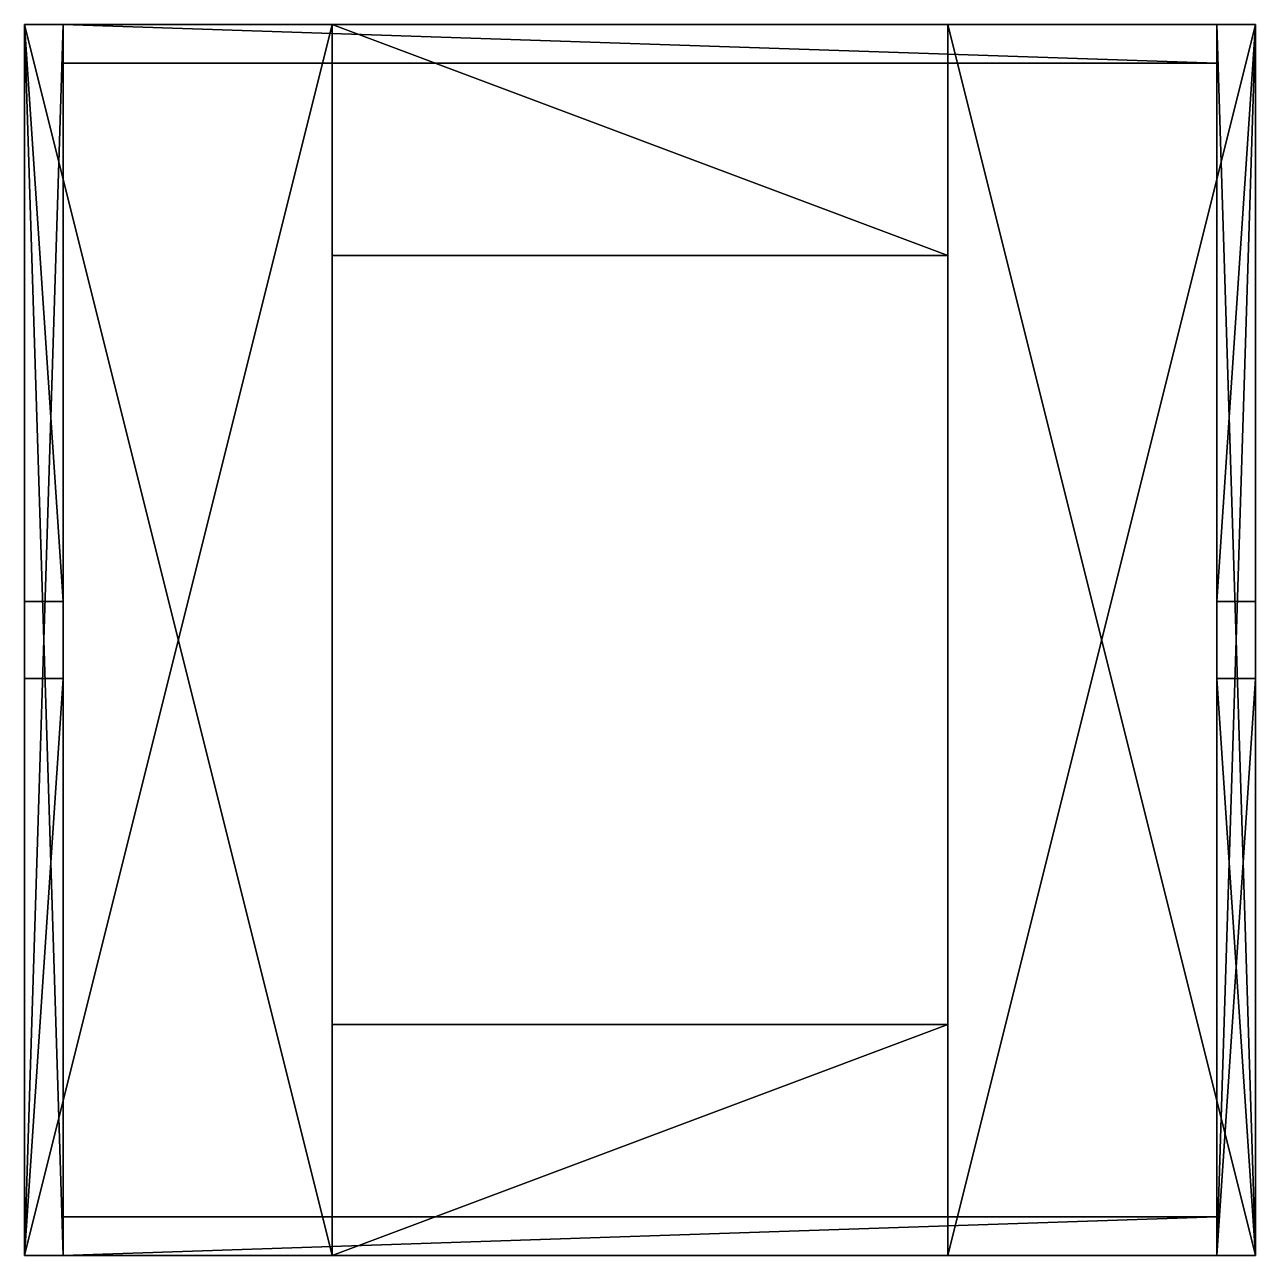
# Model space of a CAD drawing. Extents: x -512 to 512, y -512 to 512.
import ezdxf

# ---------------------------------------------------------------- set-up
doc = ezdxf.new("R2010")
doc.units = 0

msp = doc.modelspace()

# ---------------------------------------------------------------- meshes
at = {"layer": 'OBJECT000', "color": 50}
mesh = msp.add_polyface(dxfattribs=at)
corners = [(-512, 512, -512), (-512, -512, -512), (-256, -512, -512), (-256, 512, -512), (-512, -512, -480), (-512, 512, -480), (-256, 512, -480), (-256, -512, -480)]
mesh.append_faces([[corners[k] for k in face] for face in [(1, 3, 0), (1, 5, 4), (0, 6, 5), (1, 7, 2), (5, 7, 4), (3, 7, 6)]], dxfattribs={"vtx0": -1})
mesh.append_faces([[corners[k] for k in face] for face in [(1, 2, 3), (1, 0, 5), (0, 3, 6), (1, 4, 7), (5, 6, 7), (3, 2, 7)]], dxfattribs={"vtx2": -1})
at = {"layer": 'OBJECT001', "color": 50}
mesh = msp.add_polyface(dxfattribs=at)
corners = [(256, -512, -512), (512, -512, -512), (512, 512, -512), (256, 512, -512), (512, 512, -480), (512, -512, -480), (256, 512, -480), (256, -512, -480)]
mesh.append_faces([[corners[k] for k in face] for face in [(1, 3, 0), (2, 5, 4), (2, 6, 3), (1, 7, 5), (4, 7, 6), (0, 6, 7)]], dxfattribs={"vtx0": -1})
mesh.append_faces([[corners[k] for k in face] for face in [(1, 2, 3), (2, 1, 5), (2, 4, 6), (1, 0, 7), (4, 5, 7), (0, 3, 6)]], dxfattribs={"vtx2": -1})
at = {"layer": 'OBJECT002', "color": 50}
mesh = msp.add_polyface(dxfattribs=at)
corners = [(256, 512, -512), (-256, 512, -512), (-256, 320, -512), (256, 320, -512), (256, 512, -480), (-256, 512, -480), (-256, 320, -480), (256, 320, -480)]
mesh.append_faces([[corners[k] for k in face] for face in [(1, 3, 0), (0, 5, 1), (5, 7, 6), (1, 6, 2), (0, 7, 4), (2, 7, 3)]], dxfattribs={"vtx0": -1})
mesh.append_faces([[corners[k] for k in face] for face in [(1, 2, 3), (0, 4, 5), (5, 4, 7), (1, 5, 6), (0, 3, 7), (2, 6, 7)]], dxfattribs={"vtx2": -1})
at = {"layer": 'OBJECT003', "color": 50}
mesh = msp.add_polyface(dxfattribs=at)
corners = [(-256, -320, -512), (-256, -512, -512), (256, -512, -512), (256, -320, -512), (-256, -512, -480), (256, -512, -480), (-256, -320, -480), (256, -320, -480)]
mesh.append_faces([[corners[k] for k in face] for face in [(1, 3, 0), (1, 5, 2), (4, 7, 5), (1, 6, 4), (2, 7, 3), (3, 6, 0)]], dxfattribs={"vtx0": -1})
mesh.append_faces([[corners[k] for k in face] for face in [(1, 2, 3), (1, 4, 5), (4, 6, 7), (1, 0, 6), (2, 5, 7), (3, 7, 6)]], dxfattribs={"vtx2": -1})
at = {"layer": 'OBJECT004', "color": 50}
mesh = msp.add_polyface(dxfattribs=at)
corners = [(480, -512, -480), (-480, -512, -480), (-480, -512, -32), (480, -512, -32), (-480, -480, -32), (480, -480, -32), (-480, -480, -480), (480, -480, -480)]
mesh.append_faces([[corners[k] for k in face] for face in [(1, 3, 0), (2, 5, 3), (1, 7, 6), (1, 4, 2), (0, 5, 7), (7, 4, 6)]], dxfattribs={"vtx0": -1})
mesh.append_faces([[corners[k] for k in face] for face in [(1, 2, 3), (2, 4, 5), (1, 0, 7), (1, 6, 4), (0, 3, 5), (7, 5, 4)]], dxfattribs={"vtx2": -1})
at = {"layer": 'OBJECT005', "color": 50}
mesh = msp.add_polyface(dxfattribs=at)
corners = [(-480, 512, -480), (480, 512, -480), (480, 512, -32), (-480, 512, -32), (-480, 480, -32), (480, 480, -32), (-480, 480, -480), (480, 480, -480)]
mesh.append_faces([[corners[k] for k in face] for face in [(1, 3, 0), (3, 5, 4), (0, 7, 1), (0, 4, 6), (1, 5, 2), (6, 5, 7)]], dxfattribs={"vtx0": -1})
mesh.append_faces([[corners[k] for k in face] for face in [(1, 2, 3), (3, 2, 5), (0, 6, 7), (0, 3, 4), (1, 7, 5), (6, 4, 5)]], dxfattribs={"vtx2": -1})
at = {"layer": 'OBJECT006', "color": 50}
mesh = msp.add_polyface(dxfattribs=at)
corners = [(512, 512, -32), (512, 512, -384), (512, -512, -384), (512, -512, -32), (480, 512, -32), (480, 512, -384), (480, -512, -384), (480, -512, -32)]
mesh.append_faces([[corners[k] for k in face] for face in [(1, 3, 0), (0, 5, 1), (2, 7, 3), (0, 7, 4), (6, 4, 7), (2, 5, 6)]], dxfattribs={"vtx0": -1})
mesh.append_faces([[corners[k] for k in face] for face in [(1, 2, 3), (0, 4, 5), (2, 6, 7), (0, 3, 7), (6, 5, 4), (2, 1, 5)]], dxfattribs={"vtx2": -1})
at = {"layer": 'OBJECT007', "color": 50}
mesh = msp.add_polyface(dxfattribs=at)
corners = [(512, 512, -384), (512, 512, -480), (512, 32, -480), (512, 32, -384), (480, 512, -384), (480, 512, -480), (480, 32, -480), (480, 32, -384)]
mesh.append_faces([[corners[k] for k in face] for face in [(1, 3, 0), (5, 0, 4), (5, 7, 6), (0, 7, 4), (1, 6, 2), (2, 7, 3)]], dxfattribs={"vtx0": -1})
mesh.append_faces([[corners[k] for k in face] for face in [(1, 2, 3), (5, 1, 0), (5, 4, 7), (0, 3, 7), (1, 5, 6), (2, 6, 7)]], dxfattribs={"vtx2": -1})
at = {"layer": 'OBJECT008', "color": 50}
mesh = msp.add_polyface(dxfattribs=at)
corners = [(512, -32, -480), (512, -512, -480), (512, -512, -384), (512, -32, -384), (480, -512, -480), (480, -512, -384), (480, -32, -480), (480, -32, -384)]
mesh.append_faces([[corners[k] for k in face] for face in [(1, 3, 0), (1, 5, 2), (4, 7, 5), (2, 7, 3), (4, 0, 6), (6, 3, 7)]], dxfattribs={"vtx0": -1})
mesh.append_faces([[corners[k] for k in face] for face in [(1, 2, 3), (1, 4, 5), (4, 6, 7), (2, 5, 7), (4, 1, 0), (6, 0, 3)]], dxfattribs={"vtx2": -1})
at = {"layer": 'OBJECT009', "color": 50}
mesh = msp.add_polyface(dxfattribs=at)
corners = [(-512, -512, -32), (-512, -512, -384), (-512, 512, -384), (-512, 512, -32), (-480, 512, -384), (-480, 512, -32), (-480, -512, -32), (-480, -512, -384)]
mesh.append_faces([[corners[k] for k in face] for face in [(1, 3, 0), (2, 5, 3), (0, 7, 1), (0, 5, 6), (4, 6, 5), (2, 7, 4)]], dxfattribs={"vtx0": -1})
mesh.append_faces([[corners[k] for k in face] for face in [(1, 2, 3), (2, 4, 5), (0, 6, 7), (0, 3, 5), (4, 7, 6), (2, 1, 7)]], dxfattribs={"vtx2": -1})
at = {"layer": 'OBJECT010', "color": 50}
mesh = msp.add_polyface(dxfattribs=at)
corners = [(-512, 32, -480), (-512, 512, -480), (-512, 512, -384), (-512, 32, -384), (-480, 512, -480), (-480, 512, -384), (-480, 32, -480), (-480, 32, -384)]
mesh.append_faces([[corners[k] for k in face] for face in [(1, 3, 0), (1, 5, 2), (4, 7, 5), (2, 7, 3), (1, 6, 4), (6, 3, 7)]], dxfattribs={"vtx0": -1})
mesh.append_faces([[corners[k] for k in face] for face in [(1, 2, 3), (1, 4, 5), (4, 6, 7), (2, 5, 7), (1, 0, 6), (6, 0, 3)]], dxfattribs={"vtx2": -1})
at = {"layer": 'OBJECT011', "color": 50}
mesh = msp.add_polyface(dxfattribs=at)
corners = [(-512, -512, -384), (-512, -512, -480), (-512, -32, -480), (-512, -32, -384), (-480, -512, -384), (-480, -512, -480), (-480, -32, -480), (-480, -32, -384)]
mesh.append_faces([[corners[k] for k in face] for face in [(1, 3, 0), (5, 0, 4), (5, 7, 6), (0, 7, 4), (1, 6, 2), (2, 7, 3)]], dxfattribs={"vtx0": -1})
mesh.append_faces([[corners[k] for k in face] for face in [(1, 2, 3), (5, 1, 0), (5, 4, 7), (0, 3, 7), (1, 5, 6), (2, 6, 7)]], dxfattribs={"vtx2": -1})
at = {"layer": 'OBJECT012', "color": 50}
mesh = msp.add_polyface(dxfattribs=at)
corners = [(-512, 512, -32), (-512, -512, -32), (-256, -512, -32), (-256, 512, -32), (-512, -512), (-512, 512), (-256, 512), (-256, -512)]
mesh.append_faces([[corners[k] for k in face] for face in [(1, 3, 0), (1, 5, 4), (0, 6, 5), (1, 7, 2), (5, 7, 4), (3, 7, 6)]], dxfattribs={"vtx0": -1})
mesh.append_faces([[corners[k] for k in face] for face in [(1, 2, 3), (1, 0, 5), (0, 3, 6), (1, 4, 7), (5, 6, 7), (3, 2, 7)]], dxfattribs={"vtx2": -1})
at = {"layer": 'OBJECT013', "color": 50}
mesh = msp.add_polyface(dxfattribs=at)
corners = [(256, -512, -32), (512, -512, -32), (512, 512, -32), (256, 512, -32), (512, 512), (512, -512), (256, 512), (256, -512)]
mesh.append_faces([[corners[k] for k in face] for face in [(1, 3, 0), (2, 5, 4), (2, 6, 3), (1, 7, 5), (4, 7, 6), (0, 6, 7)]], dxfattribs={"vtx0": -1})
mesh.append_faces([[corners[k] for k in face] for face in [(1, 2, 3), (2, 1, 5), (2, 4, 6), (1, 0, 7), (4, 5, 7), (0, 3, 6)]], dxfattribs={"vtx2": -1})
at = {"layer": 'OBJECT014', "color": 50}
mesh = msp.add_polyface(dxfattribs=at)
corners = [(256, 512, -32), (-256, 512, -32), (-256, 320, -32), (256, 320, -32), (256, 512), (-256, 512), (-256, 320), (256, 320)]
mesh.append_faces([[corners[k] for k in face] for face in [(1, 3, 0), (0, 5, 1), (5, 7, 6), (1, 6, 2), (0, 7, 4), (2, 7, 3)]], dxfattribs={"vtx0": -1})
mesh.append_faces([[corners[k] for k in face] for face in [(1, 2, 3), (0, 4, 5), (5, 4, 7), (1, 5, 6), (0, 3, 7), (2, 6, 7)]], dxfattribs={"vtx2": -1})
at = {"layer": 'OBJECT015', "color": 50}
mesh = msp.add_polyface(dxfattribs=at)
corners = [(-256, -320, -32), (-256, -512, -32), (256, -512, -32), (256, -320, -32), (-256, -512), (256, -512), (-256, -320), (256, -320)]
mesh.append_faces([[corners[k] for k in face] for face in [(1, 3, 0), (1, 5, 2), (4, 7, 5), (1, 6, 4), (2, 7, 3), (3, 6, 0)]], dxfattribs={"vtx0": -1})
mesh.append_faces([[corners[k] for k in face] for face in [(1, 2, 3), (1, 4, 5), (4, 6, 7), (1, 0, 6), (2, 5, 7), (3, 7, 6)]], dxfattribs={"vtx2": -1})

doc.saveas('drawing.dxf')
